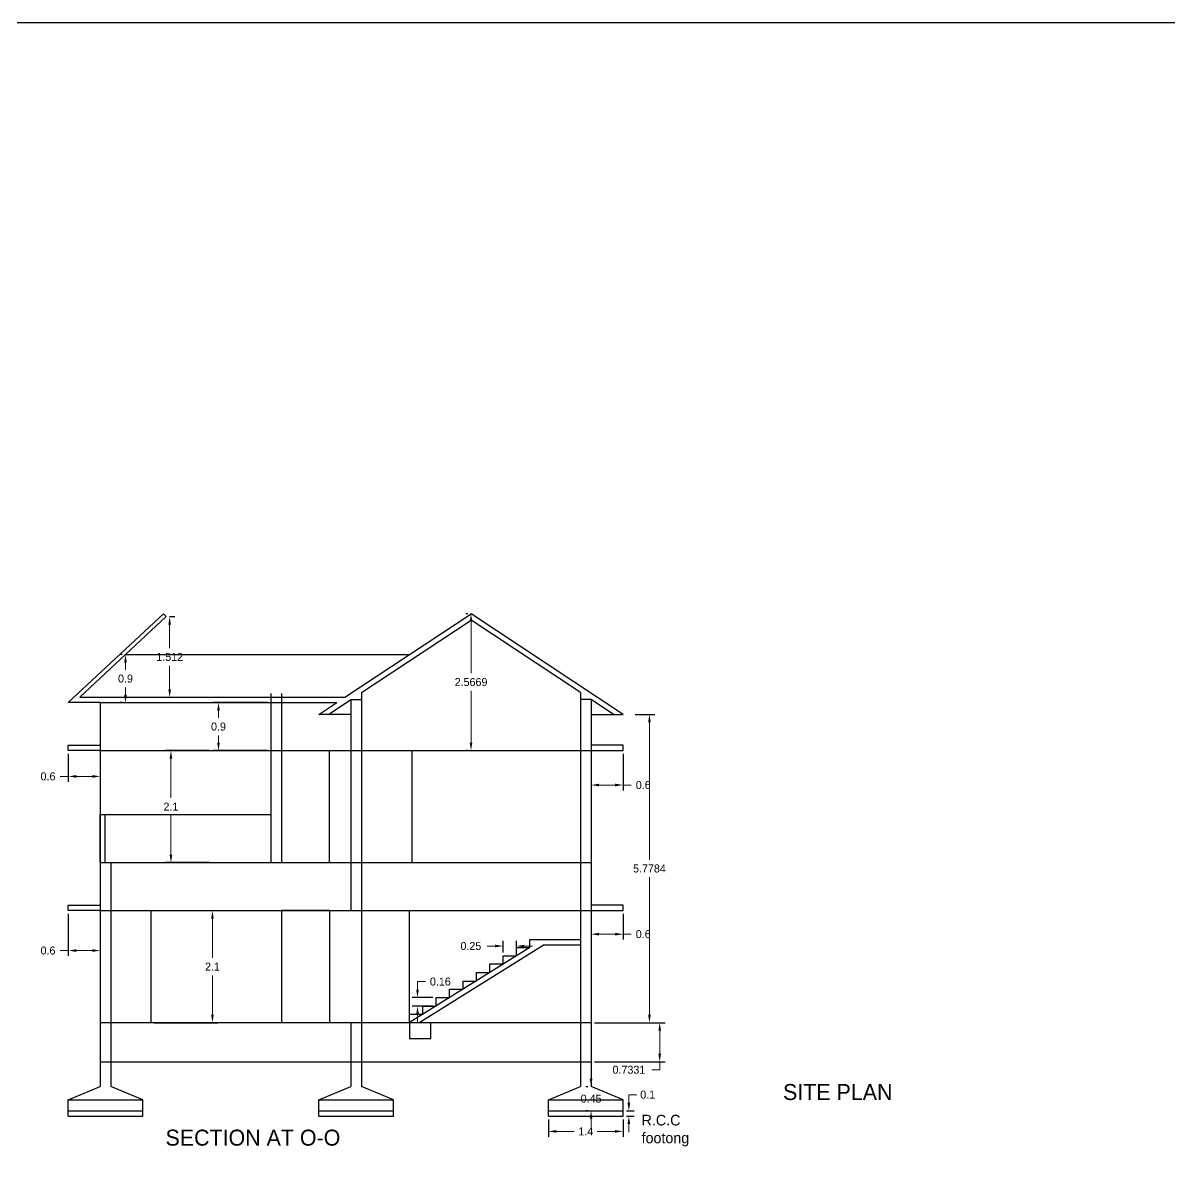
# Model space of a CAD drawing. Header units: inches. Extents: x -100 to 1476, y -184 to 112.
# Drawn here: x 30.02 to 51.5, y 44.9 to 66.29 of the extents above; entities that cross this region are included whole.
import ezdxf

# ---------------------------------------------------------------- set-up
doc = ezdxf.new("R2010")
doc.units = ezdxf.units.IN
doc.header["$MEASUREMENT"] = 0
doc.header["$PDMODE"] = 66
doc.dimstyles.get("Standard").update_dxf_attribs({"dimtxt": 0.15, "dimasz": 0.15, "dimexe": 0.1, "dimexo": 0.0625, "dimgap": 0.09, "dimtad": 0, "dimtih": 1, "dimtoh": 1, "dimdec": 4, "dimdsep": 46, "dimtxsty": 'Standard', "dimcen": 0.09, "dimadec": 0, "dimazin": 0, "dimtfac": 1, "dimtdec": 4, "dimtofl": 0, "dimtmove": 0, "dimatfit": 3, "dimfxl": 0, "dimtolj": 1, "dimtzin": 0, "dimlwd": 15, "dimarcsym": 0})

# ---------------------------------------------------------------- blocks, each defined once
blk = doc.blocks.new('*D155')
at = {"color": 0, "linetype": 'ByBlock', "lineweight": 15, "transparency": 16777216}
for p, q in [((38.865, 48.987), (38.715, 48.987)), ((39.415, 48.987), (39.565, 48.987))]:
    blk.add_line(p, q, dxfattribs=at)
at = {"color": 0, "linetype": 'ByBlock', "lineweight": -2, "transparency": 16777216}
for p, q in [((39.015, 48.863), (39.015, 49.087)), ((39.265, 48.863), (39.265, 49.087))]:
    blk.add_line(p, q, dxfattribs=at)
at = {"color": 0, "linetype": 'ByBlock', "transparency": 16777216}
for points in [[(38.865, 49.012), (38.865, 48.962), (39.015, 48.987)], [(39.415, 49.012), (39.415, 48.962), (39.265, 48.987)]]:
    blk.add_solid(points, dxfattribs=at)
at = {"layer": 'Defpoints', "color": 0, "linetype": 'ByBlock', "transparency": 16777216}
for p in [(39.015, 48.987), (39.015, 48.8), (39.265, 48.8)]:
    blk.add_point(p, dxfattribs=at)
at = {"color": 0, "linetype": 'ByBlock', "transparency": 16777216, "insert": (38.412, 48.987), "char_height": 0.15, "attachment_point": 5}
blk.add_mtext('\\A1;0.25', dxfattribs=at)
blk = doc.blocks.new('*D156')
at = {"color": 0, "linetype": 'ByBlock', "lineweight": 15, "transparency": 16777216}
for p, q in [((37.412, 48.17), (37.412, 48.32)), ((37.412, 48.32), (37.562, 48.32)), ((37.412, 47.71), (37.412, 47.56))]:
    blk.add_line(p, q, dxfattribs=at)
at = {"color": 0, "linetype": 'ByBlock', "lineweight": -2, "transparency": 16777216}
for p, q in [((37.702, 48.02), (37.312, 48.02)), ((37.702, 47.86), (37.312, 47.86))]:
    blk.add_line(p, q, dxfattribs=at)
at = {"color": 0, "linetype": 'ByBlock', "transparency": 16777216}
for points in [[(37.387, 48.17), (37.437, 48.17), (37.412, 48.02)], [(37.387, 47.71), (37.437, 47.71), (37.412, 47.86)]]:
    blk.add_solid(points, dxfattribs=at)
at = {"layer": 'Defpoints', "color": 0, "linetype": 'ByBlock', "transparency": 16777216}
for p in [(37.412, 48.02), (37.765, 48.02), (37.765, 47.86)]:
    blk.add_point(p, dxfattribs=at)
at = {"color": 0, "linetype": 'ByBlock', "transparency": 16777216, "insert": (37.84, 48.32), "char_height": 0.15, "attachment_point": 5}
blk.add_mtext('\\A1;0.16', dxfattribs=at)
blk = doc.blocks.new('*D157')
at = {"color": 0, "linetype": 'ByBlock', "lineweight": -2, "transparency": 16777216}
for p, q in [((40.727, 47.55), (42.051, 47.55)), ((40.727, 46.817), (42.051, 46.817))]:
    blk.add_line(p, q, dxfattribs=at)
at = {"color": 0, "linetype": 'ByBlock', "lineweight": 15, "transparency": 16777216}
for p, q in [((41.951, 47.4), (41.951, 46.967)), ((41.951, 46.667), (41.801, 46.667)), ((41.951, 46.817), (41.951, 46.667))]:
    blk.add_line(p, q, dxfattribs=at)
at = {"color": 0, "linetype": 'ByBlock', "transparency": 16777216}
for points in [[(41.926, 47.4), (41.976, 47.4), (41.951, 47.55)], [(41.926, 46.967), (41.976, 46.967), (41.951, 46.817)]]:
    blk.add_solid(points, dxfattribs=at)
at = {"layer": 'Defpoints', "color": 0, "linetype": 'ByBlock', "transparency": 16777216}
for p in [(40.665, 47.55), (40.665, 46.817), (41.951, 46.817)]:
    blk.add_point(p, dxfattribs=at)
at = {"color": 0, "linetype": 'ByBlock', "transparency": 16777216, "insert": (41.374, 46.667), "char_height": 0.15, "attachment_point": 5}
blk.add_mtext('\\A1;0.7331', dxfattribs=at)
blk = doc.blocks.new('*D158')
at = {"color": 0, "linetype": 'ByBlock', "lineweight": -2, "transparency": 16777216}
for p, q in [((41.492, 53.329), (41.859, 53.329)), ((41.492, 47.55), (41.859, 47.55))]:
    blk.add_line(p, q, dxfattribs=at)
at = {"color": 0, "linetype": 'ByBlock', "lineweight": 15, "transparency": 16777216}
for p, q in [((41.759, 53.179), (41.759, 50.605)), ((41.759, 47.7), (41.759, 50.275))]:
    blk.add_line(p, q, dxfattribs=at)
at = {"color": 0, "linetype": 'ByBlock', "transparency": 16777216}
for points in [[(41.734, 53.179), (41.784, 53.179), (41.759, 53.329)], [(41.734, 47.7), (41.784, 47.7), (41.759, 47.55)]]:
    blk.add_solid(points, dxfattribs=at)
at = {"layer": 'Defpoints', "color": 0, "linetype": 'ByBlock', "transparency": 16777216}
for p in [(41.429, 53.329), (41.759, 53.329), (41.429, 47.55)]:
    blk.add_point(p, dxfattribs=at)
at = {"color": 0, "linetype": 'ByBlock', "transparency": 16777216, "insert": (41.759, 50.44), "char_height": 0.15, "attachment_point": 5}
blk.add_mtext('\\A1;5.7784', dxfattribs=at)
blk = doc.blocks.new('*D159')
at = {"color": 0, "linetype": 'ByBlock', "lineweight": -2, "transparency": 16777216}
for p, q in [((38.352, 55.217), (38.315, 55.217)), ((38.352, 52.65), (38.315, 52.65))]:
    blk.add_line(p, q, dxfattribs=at)
at = {"color": 0, "linetype": 'ByBlock', "lineweight": 15, "transparency": 16777216}
for p, q in [((38.415, 55.067), (38.415, 54.099)), ((38.415, 52.8), (38.415, 53.769))]:
    blk.add_line(p, q, dxfattribs=at)
at = {"color": 0, "linetype": 'ByBlock', "transparency": 16777216}
for points in [[(38.39, 55.067), (38.44, 55.067), (38.415, 55.217)], [(38.39, 52.8), (38.44, 52.8), (38.415, 52.65)]]:
    blk.add_solid(points, dxfattribs=at)
at = {"layer": 'Defpoints', "color": 0, "linetype": 'ByBlock', "transparency": 16777216}
for p in [(38.415, 55.217), (38.415, 52.65), (38.415, 52.65)]:
    blk.add_point(p, dxfattribs=at)
at = {"color": 0, "linetype": 'ByBlock', "transparency": 16777216, "insert": (38.415, 53.934), "char_height": 0.15, "attachment_point": 5}
blk.add_mtext('\\A1;2.5669', dxfattribs=at)
blk = doc.blocks.new('*D160')
at = {"color": 0, "linetype": 'ByBlock', "lineweight": -2, "transparency": 16777216}
for p, q in [((32.477, 49.65), (33.669, 49.65)), ((32.477, 47.55), (33.669, 47.55))]:
    blk.add_line(p, q, dxfattribs=at)
at = {"color": 0, "linetype": 'ByBlock', "lineweight": 15, "transparency": 16777216}
for p, q in [((33.569, 49.5), (33.569, 48.765)), ((33.569, 47.7), (33.569, 48.435))]:
    blk.add_line(p, q, dxfattribs=at)
at = {"color": 0, "linetype": 'ByBlock', "transparency": 16777216}
for points in [[(33.544, 49.5), (33.594, 49.5), (33.569, 49.65)], [(33.544, 47.7), (33.594, 47.7), (33.569, 47.55)]]:
    blk.add_solid(points, dxfattribs=at)
at = {"layer": 'Defpoints', "color": 0, "linetype": 'ByBlock', "transparency": 16777216}
for p in [(32.415, 49.65), (33.569, 49.65), (32.415, 47.55)]:
    blk.add_point(p, dxfattribs=at)
at = {"color": 0, "linetype": 'ByBlock', "transparency": 16777216, "insert": (33.569, 48.6), "char_height": 0.15, "attachment_point": 5}
blk.add_mtext('\\A1;2.1', dxfattribs=at)
blk = doc.blocks.new('*D161')
at = {"color": 0, "linetype": 'ByBlock', "lineweight": -2, "transparency": 16777216}
for p, q in [((33.506, 52.65), (32.691, 52.65)), ((33.506, 50.55), (32.691, 50.55))]:
    blk.add_line(p, q, dxfattribs=at)
at = {"color": 0, "linetype": 'ByBlock', "lineweight": 15, "transparency": 16777216}
for p, q in [((32.791, 52.5), (32.791, 51.765)), ((32.791, 50.7), (32.791, 51.435))]:
    blk.add_line(p, q, dxfattribs=at)
at = {"color": 0, "linetype": 'ByBlock', "transparency": 16777216}
for points in [[(32.766, 52.5), (32.816, 52.5), (32.791, 52.65)], [(32.766, 50.7), (32.816, 50.7), (32.791, 50.55)]]:
    blk.add_solid(points, dxfattribs=at)
at = {"layer": 'Defpoints', "color": 0, "linetype": 'ByBlock', "transparency": 16777216}
for p in [(32.791, 52.65), (33.569, 52.65), (33.569, 50.55)]:
    blk.add_point(p, dxfattribs=at)
at = {"color": 0, "linetype": 'ByBlock', "transparency": 16777216, "insert": (32.791, 51.6), "char_height": 0.15, "attachment_point": 5}
blk.add_mtext('\\A1;2.1', dxfattribs=at)
blk = doc.blocks.new('*D162')
at = {"color": 0, "linetype": 'ByBlock', "lineweight": -2, "transparency": 16777216}
for p, q in [((34.602, 53.55), (33.582, 53.55)), ((34.602, 52.65), (33.582, 52.65))]:
    blk.add_line(p, q, dxfattribs=at)
at = {"color": 0, "linetype": 'ByBlock', "lineweight": 15, "transparency": 16777216}
for p, q in [((33.682, 53.4), (33.682, 53.265)), ((33.682, 52.8), (33.682, 52.935))]:
    blk.add_line(p, q, dxfattribs=at)
at = {"color": 0, "linetype": 'ByBlock', "transparency": 16777216}
for points in [[(33.657, 53.4), (33.707, 53.4), (33.682, 53.55)], [(33.657, 52.8), (33.707, 52.8), (33.682, 52.65)]]:
    blk.add_solid(points, dxfattribs=at)
at = {"layer": 'Defpoints', "color": 0, "linetype": 'ByBlock', "transparency": 16777216}
for p in [(33.682, 53.55), (34.665, 53.55), (34.665, 52.65)]:
    blk.add_point(p, dxfattribs=at)
at = {"color": 0, "linetype": 'ByBlock', "transparency": 16777216, "insert": (33.682, 53.1), "char_height": 0.15, "attachment_point": 5}
blk.add_mtext('\\A1;0.9', dxfattribs=at)
blk = doc.blocks.new('*D163')
at = {"color": 0, "linetype": 'ByBlock', "lineweight": -2, "transparency": 16777216}
for p, q in [((31.876, 54.45), (31.839, 54.45)), ((31.876, 53.55), (31.839, 53.55))]:
    blk.add_line(p, q, dxfattribs=at)
at = {"color": 0, "linetype": 'ByBlock', "lineweight": 15, "transparency": 16777216}
for p, q in [((31.939, 54.3), (31.939, 54.165)), ((31.939, 53.7), (31.939, 53.835))]:
    blk.add_line(p, q, dxfattribs=at)
at = {"color": 0, "linetype": 'ByBlock', "transparency": 16777216}
for points in [[(31.914, 54.3), (31.964, 54.3), (31.939, 54.45)], [(31.914, 53.7), (31.964, 53.7), (31.939, 53.55)]]:
    blk.add_solid(points, dxfattribs=at)
at = {"layer": 'Defpoints', "color": 0, "linetype": 'ByBlock', "transparency": 16777216}
for p in [(31.939, 54.45), (31.939, 53.55), (31.939, 53.55)]:
    blk.add_point(p, dxfattribs=at)
at = {"color": 0, "linetype": 'ByBlock', "transparency": 16777216, "insert": (31.939, 54), "char_height": 0.15, "attachment_point": 5}
blk.add_mtext('\\A1;0.9', dxfattribs=at)
blk = doc.blocks.new('*D164')
at = {"color": 0, "linetype": 'ByBlock', "lineweight": -2, "transparency": 16777216}
for p, q in [((32.764, 55.163), (32.867, 55.163)), ((32.764, 53.65), (32.867, 53.65))]:
    blk.add_line(p, q, dxfattribs=at)
at = {"color": 0, "linetype": 'ByBlock', "lineweight": 15, "transparency": 16777216}
for p, q in [((32.767, 55.013), (32.767, 54.571)), ((32.767, 53.8), (32.767, 54.241))]:
    blk.add_line(p, q, dxfattribs=at)
at = {"color": 0, "linetype": 'ByBlock', "transparency": 16777216}
for points in [[(32.742, 55.013), (32.792, 55.013), (32.767, 55.163)], [(32.742, 53.8), (32.792, 53.8), (32.767, 53.65)]]:
    blk.add_solid(points, dxfattribs=at)
at = {"layer": 'Defpoints', "color": 0, "linetype": 'ByBlock', "transparency": 16777216}
for p in [(32.702, 55.163), (32.702, 53.65), (32.767, 53.65)]:
    blk.add_point(p, dxfattribs=at)
at = {"color": 0, "linetype": 'ByBlock', "transparency": 16777216, "insert": (32.767, 54.406), "char_height": 0.15, "attachment_point": 5}
blk.add_mtext('\\A1;1.512', dxfattribs=at)
blk = doc.blocks.new('*D165')
at = {"color": 0, "linetype": 'ByBlock', "lineweight": -2, "transparency": 16777216}
for p, q in [((39.865, 45.738), (39.865, 45.412)), ((41.265, 45.738), (41.265, 45.412))]:
    blk.add_line(p, q, dxfattribs=at)
at = {"color": 0, "linetype": 'ByBlock', "lineweight": 15, "transparency": 16777216}
for p, q in [((40.015, 45.512), (40.35, 45.512)), ((41.115, 45.512), (40.78, 45.512))]:
    blk.add_line(p, q, dxfattribs=at)
at = {"color": 0, "linetype": 'ByBlock', "transparency": 16777216}
for points in [[(40.015, 45.537), (40.015, 45.487), (39.865, 45.512)], [(41.115, 45.537), (41.115, 45.487), (41.265, 45.512)]]:
    blk.add_solid(points, dxfattribs=at)
at = {"layer": 'Defpoints', "color": 0, "linetype": 'ByBlock', "transparency": 16777216}
for p in [(39.865, 45.8), (41.265, 45.8), (41.265, 45.512)]:
    blk.add_point(p, dxfattribs=at)
at = {"color": 0, "linetype": 'ByBlock', "transparency": 16777216, "insert": (40.565, 45.512), "char_height": 0.15, "attachment_point": 5}
blk.add_mtext('\\A1;1.4', dxfattribs=at)
blk = doc.blocks.new('*D166')
at = {"color": 0, "linetype": 'ByBlock', "lineweight": 15, "transparency": 16777216}
for p, q in [((40.665, 46.5), (40.665, 46.65)), ((40.665, 45.75), (40.665, 45.6))]:
    blk.add_line(p, q, dxfattribs=at)
at = {"color": 0, "linetype": 'ByBlock', "lineweight": -2, "transparency": 16777216}
for p, q in [((40.602, 46.35), (40.565, 46.35)), ((40.602, 45.9), (40.565, 45.9))]:
    blk.add_line(p, q, dxfattribs=at)
at = {"color": 0, "linetype": 'ByBlock', "transparency": 16777216}
for points in [[(40.64, 46.5), (40.69, 46.5), (40.665, 46.35)], [(40.64, 45.75), (40.69, 45.75), (40.665, 45.9)]]:
    blk.add_solid(points, dxfattribs=at)
at = {"layer": 'Defpoints', "color": 0, "linetype": 'ByBlock', "transparency": 16777216}
for p in [(40.665, 46.35), (40.665, 45.9), (40.665, 45.9)]:
    blk.add_point(p, dxfattribs=at)
at = {"color": 0, "linetype": 'ByBlock', "transparency": 16777216, "insert": (40.665, 46.125), "char_height": 0.15, "attachment_point": 5}
blk.add_mtext('\\A1;0.45', dxfattribs=at)
blk = doc.blocks.new('*D167')
at = {"color": 0, "linetype": 'ByBlock', "lineweight": 15, "transparency": 16777216}
for p, q in [((41.373, 46.05), (41.373, 46.2)), ((41.373, 46.2), (41.523, 46.2)), ((41.373, 45.65), (41.373, 45.5))]:
    blk.add_line(p, q, dxfattribs=at)
at = {"color": 0, "linetype": 'ByBlock', "lineweight": -2, "transparency": 16777216}
for p, q in [((41.327, 45.9), (41.473, 45.9)), ((41.327, 45.8), (41.473, 45.8))]:
    blk.add_line(p, q, dxfattribs=at)
at = {"color": 0, "linetype": 'ByBlock', "transparency": 16777216}
for points in [[(41.348, 46.05), (41.398, 46.05), (41.373, 45.9)], [(41.348, 45.65), (41.398, 45.65), (41.373, 45.8)]]:
    blk.add_solid(points, dxfattribs=at)
at = {"layer": 'Defpoints', "color": 0, "linetype": 'ByBlock', "transparency": 16777216}
for p in [(41.265, 45.9), (41.265, 45.8), (41.373, 45.9)]:
    blk.add_point(p, dxfattribs=at)
at = {"color": 0, "linetype": 'ByBlock', "transparency": 16777216, "insert": (41.726, 46.2), "char_height": 0.15, "attachment_point": 5}
blk.add_mtext('\\A1;0.1', dxfattribs=at)
blk = doc.blocks.new('*D168')
at = {"color": 0, "linetype": 'ByBlock', "lineweight": -2, "transparency": 16777216}
for p, q in [((40.665, 52.588), (40.665, 51.905)), ((41.265, 52.588), (41.265, 51.905))]:
    blk.add_line(p, q, dxfattribs=at)
at = {"color": 0, "linetype": 'ByBlock', "lineweight": 15, "transparency": 16777216}
for p, q in [((40.815, 52.005), (41.115, 52.005)), ((41.265, 52.005), (41.415, 52.005))]:
    blk.add_line(p, q, dxfattribs=at)
at = {"color": 0, "linetype": 'ByBlock', "transparency": 16777216}
for points in [[(40.815, 52.03), (40.815, 51.98), (40.665, 52.005)], [(41.115, 52.03), (41.115, 51.98), (41.265, 52.005)]]:
    blk.add_solid(points, dxfattribs=at)
at = {"layer": 'Defpoints', "color": 0, "linetype": 'ByBlock', "transparency": 16777216}
for p in [(40.665, 52.65), (41.265, 52.65), (41.265, 52.005)]:
    blk.add_point(p, dxfattribs=at)
at = {"color": 0, "linetype": 'ByBlock', "transparency": 16777216, "insert": (41.642, 52.005), "char_height": 0.15, "attachment_point": 5}
blk.add_mtext('\\A1;0.6', dxfattribs=at)
blk = doc.blocks.new('*D169')
at = {"color": 0, "linetype": 'ByBlock', "lineweight": -2, "transparency": 16777216}
for p, q in [((40.665, 49.588), (40.665, 49.109)), ((41.265, 49.588), (41.265, 49.109))]:
    blk.add_line(p, q, dxfattribs=at)
at = {"color": 0, "linetype": 'ByBlock', "lineweight": 15, "transparency": 16777216}
for p, q in [((40.815, 49.209), (41.115, 49.209)), ((41.265, 49.209), (41.415, 49.209))]:
    blk.add_line(p, q, dxfattribs=at)
at = {"color": 0, "linetype": 'ByBlock', "transparency": 16777216}
for points in [[(40.815, 49.234), (40.815, 49.184), (40.665, 49.209)], [(41.115, 49.234), (41.115, 49.184), (41.265, 49.209)]]:
    blk.add_solid(points, dxfattribs=at)
at = {"layer": 'Defpoints', "color": 0, "linetype": 'ByBlock', "transparency": 16777216}
for p in [(40.665, 49.65), (41.265, 49.65), (41.265, 49.209)]:
    blk.add_point(p, dxfattribs=at)
at = {"color": 0, "linetype": 'ByBlock', "transparency": 16777216, "insert": (41.642, 49.209), "char_height": 0.15, "attachment_point": 5}
blk.add_mtext('\\A1;0.6', dxfattribs=at)
blk = doc.blocks.new('*D170')
at = {"color": 0, "linetype": 'ByBlock', "lineweight": -2, "transparency": 16777216}
for p, q in [((30.865, 49.588), (30.865, 48.802)), ((31.465, 49.588), (31.465, 48.802))]:
    blk.add_line(p, q, dxfattribs=at)
at = {"color": 0, "linetype": 'ByBlock', "lineweight": 15, "transparency": 16777216}
for p, q in [((30.865, 48.902), (30.715, 48.902)), ((31.315, 48.902), (31.015, 48.902))]:
    blk.add_line(p, q, dxfattribs=at)
at = {"color": 0, "linetype": 'ByBlock', "transparency": 16777216}
for points in [[(31.015, 48.927), (31.015, 48.877), (30.865, 48.902)], [(31.315, 48.927), (31.315, 48.877), (31.465, 48.902)]]:
    blk.add_solid(points, dxfattribs=at)
at = {"layer": 'Defpoints', "color": 0, "linetype": 'ByBlock', "transparency": 16777216}
for p in [(30.865, 49.65), (31.465, 49.65), (30.865, 48.902)]:
    blk.add_point(p, dxfattribs=at)
at = {"color": 0, "linetype": 'ByBlock', "transparency": 16777216, "insert": (30.487, 48.902), "char_height": 0.15, "attachment_point": 5}
blk.add_mtext('\\A1;0.6', dxfattribs=at)
blk = doc.blocks.new('*D171')
at = {"color": 0, "linetype": 'ByBlock', "lineweight": -2, "transparency": 16777216}
for p, q in [((30.865, 52.588), (30.865, 52.067)), ((31.465, 52.588), (31.465, 52.067))]:
    blk.add_line(p, q, dxfattribs=at)
at = {"color": 0, "linetype": 'ByBlock', "lineweight": 15, "transparency": 16777216}
for p, q in [((30.865, 52.167), (30.715, 52.167)), ((31.315, 52.167), (31.015, 52.167))]:
    blk.add_line(p, q, dxfattribs=at)
at = {"color": 0, "linetype": 'ByBlock', "transparency": 16777216}
for points in [[(31.015, 52.192), (31.015, 52.142), (30.865, 52.167)], [(31.315, 52.192), (31.315, 52.142), (31.465, 52.167)]]:
    blk.add_solid(points, dxfattribs=at)
at = {"layer": 'Defpoints', "color": 0, "linetype": 'ByBlock', "transparency": 16777216}
for p in [(30.865, 52.65), (31.465, 52.65), (30.865, 52.167)]:
    blk.add_point(p, dxfattribs=at)
at = {"color": 0, "linetype": 'ByBlock', "transparency": 16777216, "insert": (30.487, 52.167), "char_height": 0.15, "attachment_point": 5}
blk.add_mtext('\\A1;0.6', dxfattribs=at)

msp = doc.modelspace()

# ---------------------------------------------------------------- linework, layer by layer
at = {"color": 0, "linetype": 'ByBlock'}
for p, q in [((30.86454, 53.55047), (32.65048, 55.21735)), ((32.65048, 55.21735), (32.65048, 55.21735)), ((32.65048, 55.21735), (32.70165, 55.16252)), ((36.04991, 53.65047), (38.41454, 55.21735)), ((41.26454, 53.32885), (38.41454, 55.21735)), ((31.0816, 53.65047), (32.70165, 55.16252)), ((36.36454, 53.739), (38.41454, 55.09738)), ((40.46454, 53.739), (38.41454, 55.09738)), ((31.93875, 54.45047), (37.25722, 54.45047)), ((34.66454, 53.72117), (34.66454, 50.55047)), ((34.86454, 53.72117), (34.86454, 50.55047)), ((36.36454, 53.739), (36.36454, 46.81735)), ((40.46454, 53.739), (40.46454, 46.81735)), ((31.46454, 53.55047), (30.86454, 53.55047)), ((31.0816, 53.65047), (36.04991, 53.65047)), ((31.46454, 53.55047), (31.46454, 46.81735)), ((31.46454, 53.55047), (35.89899, 53.55047)), ((35.56454, 53.32885), (35.89899, 53.55047)), ((35.74558, 53.32885), (36.16454, 53.60647)), ((36.16454, 53.60647), (36.16454, 49.65047)), ((36.16454, 53.60647), (36.36454, 53.60647)), ((40.66454, 53.60647), (40.46454, 53.60647)), ((40.66454, 53.60647), (40.66454, 46.81735)), ((41.0835, 53.32885), (40.66454, 53.60647)), ((36.16454, 53.32885), (35.56454, 53.32885)), ((40.66454, 53.32885), (41.26454, 53.32885)), ((30.86454, 52.65047), (30.86454, 52.75047)), ((30.86454, 52.75047), (31.46454, 52.75047)), ((31.46454, 52.65047), (30.86454, 52.65047)), ((31.46454, 52.65047), (40.66454, 52.65047)), ((35.76454, 50.55047), (35.76454, 52.65047)), ((37.30994, 50.55047), (37.30994, 52.65047)), ((41.26454, 52.75047), (40.66454, 52.75047)), ((40.66454, 52.65047), (41.26454, 52.65047)), ((41.26454, 52.65047), (41.26454, 52.75047)), ((31.46454, 50.55047), (31.46454, 51.45047)), ((31.46454, 51.45047), (34.66454, 51.45047)), ((31.55624, 50.55047), (31.55624, 51.45047)), ((31.46454, 50.55047), (40.66454, 50.55047)), ((31.66454, 50.55047), (31.66454, 46.81735)), ((31.66454, 50.55047), (31.66454, 46.81735)), ((30.86454, 49.65047), (30.86454, 49.75047)), ((30.86454, 49.75047), (31.46454, 49.75047)), ((31.46454, 49.65047), (30.86454, 49.65047)), ((31.46454, 49.65047), (40.66454, 49.65047)), ((31.66454, 49.65047), (32.41454, 49.65047)), ((32.41454, 49.65047), (32.41454, 47.55047)), ((35.76454, 49.65047), (34.86454, 49.65047)), ((34.86454, 49.65047), (34.86454, 47.55047)), ((35.76454, 49.65047), (35.76454, 47.55047)), ((37.26454, 47.55047), (37.26454, 49.65047)), ((41.26454, 49.75047), (40.66454, 49.75047)), ((40.66454, 49.65047), (41.26454, 49.65047)), ((41.26454, 49.65047), (41.26454, 49.75047)), ((39.78265, 49.01047), (37.45286, 47.55047)), ((39.51454, 48.96047), (39.51454, 49.11047)), ((39.51454, 49.11047), (40.46454, 49.11047)), ((39.78265, 49.01047), (40.46454, 49.01047)), ((39.51454, 48.96047), (37.26454, 47.55047)), ((39.01454, 48.65047), (39.01454, 48.80047)), ((39.01454, 48.80047), (39.26454, 48.80047)), ((39.26454, 48.80047), (39.26454, 48.96047)), ((39.26454, 48.96047), (39.51454, 48.96047)), ((38.76454, 48.49047), (38.76454, 48.65047)), ((38.76454, 48.65047), (39.01454, 48.65047)), ((38.51454, 48.33047), (38.51454, 48.49047)), ((38.51454, 48.49047), (38.76454, 48.49047)), ((38.01454, 48.02047), (38.01454, 48.18047)), ((38.01454, 48.18047), (38.26454, 48.18047)), ((38.26454, 48.18047), (38.26454, 48.33047)), ((38.26454, 48.33047), (38.51454, 48.33047)), ((37.76454, 47.86047), (37.76454, 48.02047)), ((37.76454, 48.02047), (38.01454, 48.02047)), ((37.26454, 47.55047), (37.26454, 47.71047)), ((37.26454, 47.71047), (37.51454, 47.71047)), ((37.51454, 47.71047), (37.51454, 47.86047)), ((37.51454, 47.86047), (37.76454, 47.86047)), ((31.46454, 47.55047), (40.66454, 47.55047)), ((31.46454, 47.55047), (31.46454, 46.35047)), ((31.66454, 47.55047), (31.66454, 46.35047)), ((36.16454, 47.55047), (36.16454, 46.81735)), ((36.16454, 47.55047), (36.16454, 46.35047)), ((36.36454, 47.55047), (37.26454, 47.55047)), ((36.36454, 47.55047), (36.36454, 46.35047)), ((37.26454, 47.55047), (37.26454, 47.25047)), ((37.66454, 47.25047), (37.66454, 47.55047)), ((40.46454, 47.55047), (40.46454, 46.35047)), ((40.66454, 47.55047), (40.66454, 46.35047)), ((37.26454, 47.25047), (37.66454, 47.25047)), ((31.46454, 46.81735), (31.66454, 46.81735)), ((31.66454, 46.81735), (40.66454, 46.81735)), ((36.16454, 46.81735), (36.36454, 46.81735)), ((40.46454, 46.81735), (40.66454, 46.81735)), ((30.86454, 46.10047), (31.46454, 46.35047)), ((32.26454, 46.10047), (31.66454, 46.35047)), ((35.56454, 46.10047), (36.16454, 46.35047)), ((36.96454, 46.10047), (36.36454, 46.35047)), ((39.86454, 46.10047), (40.46454, 46.35047)), ((41.26454, 46.10047), (40.66454, 46.35047)), ((30.86454, 46.10047), (32.26454, 46.10047)), ((30.86454, 45.80047), (30.86454, 46.10047)), ((32.26454, 45.80047), (32.26454, 46.10047)), ((35.56454, 46.10047), (36.96454, 46.10047)), ((35.56454, 45.80047), (35.56454, 46.10047)), ((36.96454, 45.80047), (36.96454, 46.10047)), ((39.86454, 46.10047), (41.26454, 46.10047)), ((39.86454, 45.80047), (39.86454, 46.10047)), ((41.26454, 45.80047), (41.26454, 46.10047)), ((30.86454, 45.90047), (32.26454, 45.90047)), ((30.86454, 45.80047), (32.26454, 45.80047)), ((35.56454, 45.90047), (36.96454, 45.90047)), ((35.56454, 45.80047), (36.96454, 45.80047)), ((39.86454, 45.90047), (41.26454, 45.90047)), ((39.86454, 45.80047), (41.26454, 45.80047))]:
    msp.add_line(p, q, dxfattribs=at)
msp.add_lwpolyline([(119.3225, 66.29199), (13.34819, 66.29199), (13.34819, -10.53759), (119.3225, -10.53759)], close=True, dxfattribs=at)

# ---------------------------------------------------------------- texts
at = {"color": 0, "linetype": 'ByBlock', "attachment_point": 1}
for s, insert, char_height, width in [('{\\fVani|b0|i0|c0|p34;SITE PLAN }', (44.26248, 46.39993), 0.3, 3.8813888), ('{\\fVani|b0|i0|c0|p34;R.C.C footong}', (41.61167, 45.82266), 0.2, 0.6224783), ('{\\fVani|b0|i0|c0|p34;SECTION AT O-O }', (32.68921, 45.5449), 0.3, 3.8813888)]:
    msp.add_mtext(s, dxfattribs=dict(at, insert=insert, char_height=char_height, width=width))

# ---------------------------------------------------------------- dimensions: what is measured, and where the dimension line sits
at = {"color": 0, "linetype": 'ByBlock'}
for base, p1, p2, picture, middle in [((38.41454, 52.65047), (38.41454, 55.21735), (38.41454, 52.65047), '*D159', (38.41454, 53.93391)), ((32.766635, 53.650472), (32.701652, 55.162517), (32.701652, 53.650472), '*D164', (32.766635, 54.406494)), ((31.93875, 53.55047), (31.93875, 54.45047), (31.93875, 53.55047), '*D163', (31.93875, 54.00047)), ((33.68177, 53.55047), (34.66454, 52.65047), (34.66454, 53.55047), '*D162', (33.68177, 53.10047)), ((41.75925, 53.32885), (41.42926, 47.55047), (41.42926, 53.32885), '*D158', (41.75925, 50.43966)), ((32.79059, 52.65047), (33.56899, 50.55047), (33.56899, 52.65047), '*D161', (32.79059, 51.60047)), ((33.56899, 49.65047), (32.41454, 47.55047), (32.41454, 49.65047), '*D160', (33.56899, 48.60047)), ((37.41209, 48.02047), (37.76454, 47.86047), (37.76454, 48.02047), '*D156', (37.83959, 48.32047)), ((41.95147, 46.81735), (40.66454, 47.55047), (40.66454, 46.81735), '*D157', (41.37397, 46.66735)), ((40.66454, 45.90047), (40.66454, 46.35047), (40.66454, 45.90047), '*D166', (40.66454, 46.12547)), ((41.37334, 45.90047), (41.26454, 45.80047), (41.26454, 45.90047), '*D167', (41.72584, 46.20047))]:
    dim = msp.add_linear_dim(base=base, p1=p1, p2=p2, angle=90, dimstyle='Standard', dxfattribs=at)
    dim.commit()
    dim.dimension.update_dxf_attribs({"geometry": picture, "text_midpoint": middle})
for base, p1, p2, picture, middle in [((30.86454, 52.16734), (31.46454, 52.65047), (30.86454, 52.65047), '*D171', (30.48704, 52.16734)), ((41.26454, 52.00511), (40.66454, 52.65047), (41.26454, 52.65047), '*D168', (41.64204, 52.00511)), ((30.86454, 48.9017), (31.46454, 49.65047), (30.86454, 49.65047), '*D170', (30.48704, 48.9017)), ((41.26454, 49.20913), (40.66454, 49.65047), (41.26454, 49.65047), '*D169', (41.64204, 49.20913)), ((39.01454, 48.98696), (39.26454, 48.80047), (39.01454, 48.80047), '*D155', (38.41204, 48.98696)), ((41.26454, 45.51232), (39.86454, 45.80047), (41.26454, 45.80047), '*D165', (40.56454, 45.51232))]:
    dim = msp.add_linear_dim(base=base, p1=p1, p2=p2, dimstyle='Standard', dxfattribs=at)
    dim.commit()
    dim.dimension.update_dxf_attribs({"geometry": picture, "text_midpoint": middle})

doc.saveas('drawing.dxf')
